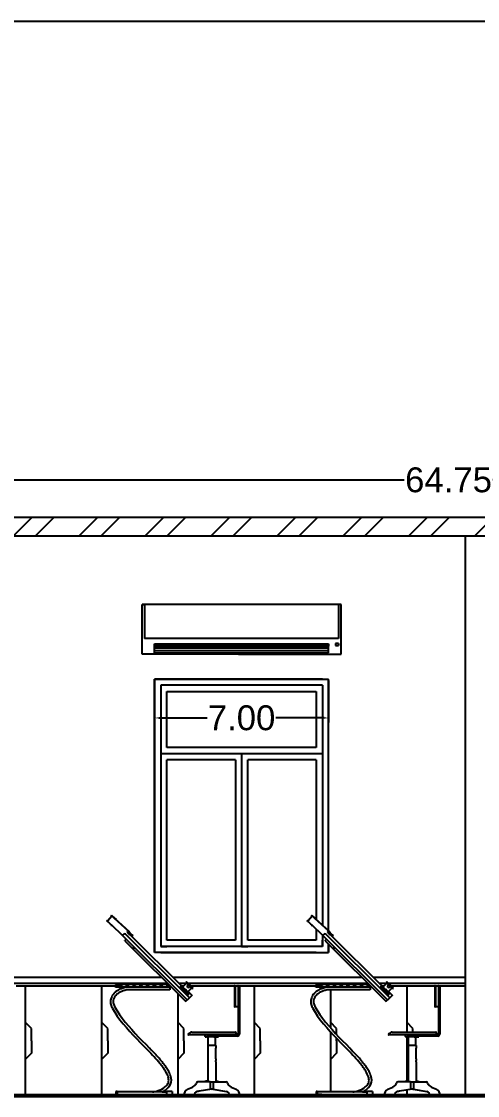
# Model space of a CAD drawing. Header units: inches. Extents: x -3799 to 177, y -208 to 0.
# Drawn here: x -3767.3 to -3748.96, y -180.34 to -137.14 of the extents above; entities that cross this region are included whole.
import ezdxf

# ---------------------------------------------------------------- set-up
doc = ezdxf.new("R2010")
doc.units = ezdxf.units.IN
doc.header["$MEASUREMENT"] = 0
doc.linetypes.add('PDF_IMPORT', pattern=[1, 0.8, -0.2])
doc.styles.get("Standard").update_dxf_attribs({"font": 'arial.ttf'})
doc.dimstyles.get("Standard").update_dxf_attribs({"dimtxt": 1, "dimasz": 0.18, "dimexe": 0.18, "dimexo": 0.0625, "dimgap": 0.09, "dimtad": 0, "dimtih": 1, "dimtoh": 1, "dimdec": 4, "dimzin": 0, "dimdsep": 46, "dimtxsty": 'Standard', "dimcen": 0.09, "dimadec": 0, "dimazin": 0, "dimtfac": 1, "dimtdec": 4, "dimtofl": 0, "dimtmove": 0, "dimatfit": 3, "dimfxl": 1, "dimtolj": 1, "dimtzin": 0, "dimarcsym": 0})

# ---------------------------------------------------------------- blocks, each defined once
blk = doc.blocks.new('*D53')
at = {"color": 0, "lineweight": -2, "transparency": 16777216}
for p, q in [((-3782.497, -157.782), (-3782.497, -155.405)), ((-3717.747, -157.782), (-3717.747, -155.405)), ((-3782.317, -155.585), (-3751.905, -155.585)), ((-3717.927, -155.585), (-3748.338, -155.585))]:
    blk.add_line(p, q, dxfattribs=at)
at = {"color": 0, "transparency": 16777216}
for points in [[(-3782.317, -155.555), (-3782.317, -155.615), (-3782.497, -155.585)], [(-3717.927, -155.555), (-3717.927, -155.615), (-3717.747, -155.585)]]:
    blk.add_solid(points, dxfattribs=at)
at = {"layer": 'Defpoints', "color": 0, "transparency": 16777216}
for p in [(-3717.747, -155.585), (-3782.497, -157.845), (-3717.747, -157.845)]:
    blk.add_point(p, dxfattribs=at)
at = {"color": 0, "transparency": 16777216, "insert": (-3750.122, -155.585), "char_height": 1, "attachment_point": 5}
blk.add_mtext('\\A1;64.75', dxfattribs=at)
blk = doc.blocks.new('*D54')
at = {"color": 0, "lineweight": -2, "transparency": 16777216}
for p, q in [((-3761.947, -163.657), (-3761.947, -165.337)), ((-3754.947, -163.657), (-3754.947, -165.337)), ((-3761.767, -165.157), (-3759.83, -165.157)), ((-3755.127, -165.157), (-3757.064, -165.157))]:
    blk.add_line(p, q, dxfattribs=at)
at = {"color": 0, "transparency": 16777216}
for points in [[(-3761.767, -165.127), (-3761.767, -165.187), (-3761.947, -165.157)], [(-3755.127, -165.127), (-3755.127, -165.187), (-3754.947, -165.157)]]:
    blk.add_solid(points, dxfattribs=at)
at = {"layer": 'Defpoints', "color": 0, "transparency": 16777216}
for p in [(-3761.947, -163.594), (-3754.947, -163.594), (-3754.947, -165.157)]:
    blk.add_point(p, dxfattribs=at)
at = {"color": 0, "transparency": 16777216, "insert": (-3758.447, -165.157), "char_height": 1, "attachment_point": 5}
blk.add_mtext('\\A1;7.00', dxfattribs=at)

msp = doc.modelspace()

# ---------------------------------------------------------------- hatches: boundary and pattern name
h = msp.add_hatch()
h.set_pattern_fill('ANSI32', color=256, scale=5)
h.set_pattern_definition([(45, (-3901.0842, -230.3038), (-1.325825, 1.325825), []), (45, (-3900.2004, -230.3038), (-1.325825, 1.325825), [])])
h.paths.add_polyline_path([(-3783.74675, -180.34483), (-3782.49675, -180.34483), (-3782.49675, -159.09464), (-3783.74675, -159.09464)])
h.paths.add_polyline_path([(-3718.99675, -157.8449), (-3718.99675, -157.09483), (-3781.24675, -157.09483), (-3781.24675, -157.8449)])
h.paths.add_polyline_path([(-3716.99675, -159.09464), (-3717.74675, -159.09464), (-3717.74675, -180.34483), (-3716.99675, -180.34483)])

# ---------------------------------------------------------------- linework, layer by layer
for p, q in [((-3698.72189, -137.14132), (-3798.72189, -137.14132)), ((-3749.44675, -157.8449), (-3749.44675, -180.34483)), ((-3754.44675, -160.59422), (-3762.44675, -160.59422)), ((-3762.44675, -162.59422), (-3762.44675, -160.59422)), ((-3762.44675, -160.59422), (-3762.34675, -160.59422)), ((-3762.34675, -160.59422), (-3762.34675, -161.96334)), ((-3754.54675, -160.59422), (-3754.54675, -161.96334)), ((-3754.44675, -162.59422), (-3754.44675, -160.59422)), ((-3754.54675, -161.96334), (-3762.34675, -161.96334)), ((-3761.94675, -162.54422), (-3761.94675, -162.16922)), ((-3761.94675, -162.16922), (-3754.94675, -162.16922)), ((-3754.94675, -162.26922), (-3761.94675, -162.26922)), ((-3754.94675, -162.34422), (-3761.94675, -162.34422)), ((-3761.94675, -162.54422), (-3761.94675, -162.44422)), ((-3761.94675, -162.44422), (-3754.94675, -162.44422)), ((-3754.94675, -162.54422), (-3754.94675, -162.16922)), ((-3754.94675, -162.16922), (-3754.94675, -162.26922)), ((-3754.94675, -162.54422), (-3754.94675, -162.34422)), ((-3754.54723, -162.15902), (-3754.66436, -162.15902)), ((-3754.66436, -162.15902), (-3754.66436, -162.24392)), ((-3754.66436, -162.24392), (-3754.54723, -162.24392)), ((-3754.54723, -162.15902), (-3754.54723, -162.24392)), ((-3758.57175, -162.59422), (-3762.44675, -162.59422)), ((-3761.94675, -162.54422), (-3758.44675, -162.54422)), ((-3758.57175, -162.59422), (-3754.44675, -162.59422)), ((-3758.44675, -162.54422), (-3754.94675, -162.54422)), ((-3755.19675, -163.59422), (-3761.94675, -163.59422)), ((-3761.94675, -163.84422), (-3761.94675, -163.59422)), ((-3761.94675, -174.59483), (-3761.94675, -163.59483)), ((-3761.94675, -163.59483), (-3754.94675, -163.59483)), ((-3755.19675, -163.59422), (-3754.94675, -163.59422)), ((-3754.94675, -173.7078), (-3754.94675, -163.59422)), ((-3754.94675, -173.7078), (-3754.94675, -163.59483)), ((-3761.94675, -163.84422), (-3761.94675, -174.59483)), ((-3761.94675, -164.09422), (-3761.94675, -174.59483)), ((-3761.69675, -163.84422), (-3761.69675, -174.34483)), ((-3755.19675, -163.84422), (-3761.69675, -163.84422)), ((-3761.69675, -163.84422), (-3761.69675, -164.09422)), ((-3761.44675, -166.34483), (-3761.44675, -164.09422)), ((-3761.44675, -164.09422), (-3758.69675, -164.09422)), ((-3758.44675, -163.84422), (-3758.69675, -163.84422)), ((-3758.69675, -164.09422), (-3755.44675, -164.09422)), ((-3755.19675, -163.84422), (-3755.44675, -163.84422)), ((-3755.44675, -164.09422), (-3755.44675, -166.34483)), ((-3755.19675, -163.84422), (-3755.19675, -173.48206)), ((-3755.19675, -166.59483), (-3761.69675, -166.59483)), ((-3755.44675, -166.34483), (-3761.44675, -166.34483)), ((-3758.44675, -166.59483), (-3758.44675, -174.34483)), ((-3761.44675, -174.09483), (-3761.44675, -166.84483)), ((-3758.69675, -166.84483), (-3761.44675, -166.84483)), ((-3758.69675, -166.84483), (-3758.69675, -174.09483)), ((-3758.19675, -174.09483), (-3758.19675, -166.84483)), ((-3755.44675, -166.84483), (-3758.19675, -166.84483)), ((-3755.44675, -166.84483), (-3755.44675, -173.25632)), ((-3763.69282, -173.10476), (-3763.68293, -173.09483)), ((-3755.63548, -173.10476), (-3755.6256, -173.09483)), ((-3763.85468, -173.3129), (-3763.86435, -173.3233)), ((-3763.86435, -173.3233), (-3763.84832, -173.33951)), ((-3763.84611, -173.30367), (-3763.82838, -173.32014)), ((-3763.82838, -173.32014), (-3763.8377, -173.33024)), ((-3763.8377, -173.33024), (-3763.82711, -173.34098)), ((-3763.83711, -173.35085), (-3763.82711, -173.34098)), ((-3763.7059, -173.48577), (-3763.69361, -173.4979)), ((-3763.66602, -173.50422), (-3763.65695, -173.49527)), ((-3755.79735, -173.3129), (-3755.80701, -173.3233)), ((-3755.80701, -173.3233), (-3755.79098, -173.33951)), ((-3755.78877, -173.30367), (-3755.77104, -173.32014)), ((-3755.77105, -173.32014), (-3755.78037, -173.33024)), ((-3755.78037, -173.33024), (-3755.76977, -173.34098)), ((-3755.77978, -173.35085), (-3755.76977, -173.34098)), ((-3755.64857, -173.48577), (-3755.63627, -173.4979)), ((-3755.60868, -173.50422), (-3755.59961, -173.49527)), ((-3755.44675, -173.64727), (-3755.44675, -174.09483)), ((-3763.14467, -173.82095), (-3763.14021, -173.8165)), ((-3763.14058, -174.11373), (-3763.13608, -174.10924)), ((-3763.14021, -173.8165), (-3763.13575, -173.82096)), ((-3763.03671, -173.79535), (-3763.02018, -173.81255)), ((-3762.97938, -173.85317), (-3762.96017, -173.87247)), ((-3762.97656, -173.75442), (-3762.96574, -173.74243)), ((-3762.94236, -173.8902), (-3762.94178, -173.89078)), ((-3762.94178, -173.89078), (-3762.9415, -173.89051)), ((-3762.92683, -173.85957), (-3762.88325, -173.90394)), ((-3762.88325, -173.90394), (-3762.88212, -173.9028)), ((-3762.82504, -173.90564), (-3762.86607, -173.94675)), ((-3762.85504, -173.8757), (-3762.82504, -173.90564)), ((-3758.69675, -174.09483), (-3761.44675, -174.09483)), ((-3755.44675, -174.09483), (-3758.19675, -174.09483)), ((-3755.19675, -173.89588), (-3755.19675, -174.34483)), ((-3755.19675, -174.34483), (-3755.19675, -174.09483)), ((-3755.08733, -173.82095), (-3755.08287, -173.8165)), ((-3755.08324, -174.11373), (-3755.07874, -174.10924)), ((-3755.08287, -173.8165), (-3755.07842, -173.82096)), ((-3754.97938, -173.79535), (-3754.96285, -173.81255)), ((-3754.92205, -173.85317), (-3754.90283, -173.87247)), ((-3754.91923, -173.75442), (-3754.9084, -173.74243)), ((-3754.88502, -173.8902), (-3754.88444, -173.89078)), ((-3754.88444, -173.89078), (-3754.88417, -173.89051)), ((-3754.86949, -173.85957), (-3754.82592, -173.90394)), ((-3754.82592, -173.90394), (-3754.82478, -173.9028)), ((-3754.7677, -173.90564), (-3754.80874, -173.94675)), ((-3754.7977, -173.8757), (-3754.7677, -173.90564)), ((-3763.13608, -174.11823), (-3763.14058, -174.11373)), ((-3762.79632, -174.40168), (-3762.78368, -174.38899)), ((-3762.79632, -174.40168), (-3762.7487, -174.40412)), ((-3762.79256, -174.42524), (-3762.78264, -174.41539)), ((-3762.78264, -174.41539), (-3762.78663, -174.41139)), ((-3762.7487, -174.40412), (-3762.74054, -174.39597)), ((-3755.19675, -174.34483), (-3761.69675, -174.34483)), ((-3761.69675, -174.34483), (-3761.44675, -174.34483)), ((-3758.44675, -174.34483), (-3758.19675, -174.34483)), ((-3755.07874, -174.11823), (-3755.08324, -174.11373)), ((-3754.94675, -174.34483), (-3754.94675, -174.25023)), ((-3754.94675, -174.59483), (-3754.94675, -174.25023)), ((-3754.94675, -174.34483), (-3754.94675, -174.59483)), ((-3754.73899, -174.40168), (-3754.72634, -174.38899)), ((-3754.73899, -174.40168), (-3754.69136, -174.40412)), ((-3754.73523, -174.42524), (-3754.7253, -174.41539)), ((-3754.7253, -174.41539), (-3754.72929, -174.41139)), ((-3754.69136, -174.40412), (-3754.68321, -174.39597)), ((-3755.44675, -174.59483), (-3761.94675, -174.59483)), ((-3761.69675, -174.59483), (-3761.94675, -174.59483)), ((-3761.69675, -174.59483), (-3754.94675, -174.59483)), ((-3761.65956, -175.59483), (-3770.14161, -175.59483)), ((-3753.60223, -175.59483), (-3761.21174, -175.59483)), ((-3760.68998, -175.79869), (-3760.6882, -175.7969)), ((-3760.68819, -175.80047), (-3760.68998, -175.79869)), ((-3760.39603, -176.03102), (-3760.65917, -175.76793)), ((-3749.44675, -175.59483), (-3753.1544, -175.59483)), ((-3752.63265, -175.79869), (-3752.63086, -175.7969)), ((-3752.63085, -175.80047), (-3752.63265, -175.79869)), ((-3752.33869, -176.03102), (-3752.60183, -175.76793)), ((-3761.40958, -175.84483), (-3769.51212, -175.84483)), ((-3763.51596, -175.94483), (-3767.5118, -175.94483)), ((-3767.1505, -175.94483), (-3767.1505, -180.34483)), ((-3764.08125, -175.94483), (-3764.08125, -180.34483)), ((-3763.51596, -175.89518), (-3763.51132, -175.89518)), ((-3763.51596, -175.89518), (-3763.51596, -175.89986)), ((-3763.37561, -175.89518), (-3763.38487, -175.89518)), ((-3763.24463, -175.89518), (-3763.24915, -175.89518)), ((-3763.24117, -175.89203), (-3763.24463, -175.89518)), ((-3763.21324, -175.86656), (-3763.20979, -175.86341)), ((-3763.20979, -175.86341), (-3763.20514, -175.86341)), ((-3763.10545, -175.89203), (-3763.1089, -175.89518)), ((-3763.1089, -175.89518), (-3763.10418, -175.89518)), ((-3763.07408, -175.86341), (-3763.07898, -175.86341)), ((-3763.07754, -175.86656), (-3763.07408, -175.86341)), ((-3762.97297, -175.89518), (-3762.97802, -175.89518)), ((-3762.96956, -175.89203), (-3762.97297, -175.89518)), ((-3762.94199, -175.86656), (-3762.93858, -175.86341)), ((-3762.93858, -175.86341), (-3762.93368, -175.86341)), ((-3762.83402, -175.89203), (-3762.83746, -175.89518)), ((-3762.83746, -175.89518), (-3762.83273, -175.89518)), ((-3762.80265, -175.86341), (-3762.8074, -175.86341)), ((-3762.8061, -175.86656), (-3762.80265, -175.86341)), ((-3762.7019, -175.89518), (-3762.70643, -175.89518)), ((-3762.69845, -175.89203), (-3762.7019, -175.89518)), ((-3762.67054, -175.86656), (-3762.66709, -175.86341)), ((-3762.66709, -175.86341), (-3762.66241, -175.86341)), ((-3762.56258, -175.89203), (-3762.566, -175.89518)), ((-3762.53139, -175.86341), (-3762.53594, -175.86341)), ((-3762.53483, -175.86656), (-3762.53139, -175.86341)), ((-3761.012, -176.24243), (-3761.012, -180.34483)), ((-3760.676, -175.84483), (-3760.96079, -175.84483)), ((-3760.77603, -175.94483), (-3760.86041, -175.94483)), ((-3760.58195, -176.0212), (-3760.58565, -176.01755)), ((-3753.35224, -175.84483), (-3760.58225, -175.84483)), ((-3760.58023, -176.01948), (-3760.58195, -176.0212)), ((-3758.72786, -175.94483), (-3760.48223, -175.94483)), ((-3760.42681, -176.06172), (-3760.43246, -176.05609)), ((-3760.42506, -176.05997), (-3760.42681, -176.06172)), ((-3758.63344, -175.92747), (-3758.59267, -175.92747)), ((-3758.58193, -175.93821), (-3758.58193, -175.96898)), ((-3755.45862, -175.94483), (-3758.58193, -175.94483)), ((-3758.58193, -175.97431), (-3758.58193, -175.96898)), ((-3758.58193, -175.96898), (-3758.57603, -175.96898)), ((-3758.53919, -175.96898), (-3758.53393, -175.96898)), ((-3758.53393, -175.96898), (-3758.53393, -175.97431)), ((-3757.94275, -175.94483), (-3757.94275, -180.34483)), ((-3755.45862, -175.89518), (-3755.45399, -175.89518)), ((-3755.45862, -175.89518), (-3755.45862, -175.89986)), ((-3755.31827, -175.89518), (-3755.32753, -175.89518)), ((-3755.18729, -175.89518), (-3755.19181, -175.89518)), ((-3755.18384, -175.89203), (-3755.18729, -175.89518)), ((-3755.1559, -175.86656), (-3755.15245, -175.86341)), ((-3755.15245, -175.86341), (-3755.1478, -175.86341)), ((-3755.04812, -175.89203), (-3755.05156, -175.89518)), ((-3755.05156, -175.89518), (-3755.04684, -175.89518)), ((-3755.01675, -175.86341), (-3755.02164, -175.86341)), ((-3755.0202, -175.86656), (-3755.01675, -175.86341)), ((-3754.91564, -175.89518), (-3754.92069, -175.89518)), ((-3754.91223, -175.89203), (-3754.91564, -175.89518)), ((-3754.88465, -175.86656), (-3754.88124, -175.86341)), ((-3754.88124, -175.86341), (-3754.87635, -175.86341)), ((-3754.8735, -176.09225), (-3754.8735, -177.6147)), ((-3754.77668, -175.89203), (-3754.78012, -175.89518)), ((-3754.78012, -175.89518), (-3754.7754, -175.89518)), ((-3754.74531, -175.86341), (-3754.75006, -175.86341)), ((-3754.74877, -175.86656), (-3754.74531, -175.86341)), ((-3754.64457, -175.89518), (-3754.64909, -175.89518)), ((-3754.64112, -175.89203), (-3754.64457, -175.89518)), ((-3754.6132, -175.86656), (-3754.60975, -175.86341)), ((-3754.60975, -175.86341), (-3754.60507, -175.86341)), ((-3754.50524, -175.89203), (-3754.50866, -175.89518)), ((-3754.47406, -175.86341), (-3754.4786, -175.86341)), ((-3754.4775, -175.86656), (-3754.47406, -175.86341)), ((-3752.61867, -175.84483), (-3752.90345, -175.84483)), ((-3752.71869, -175.94483), (-3752.80307, -175.94483)), ((-3752.52462, -176.0212), (-3752.52832, -176.01755)), ((-3749.44675, -175.84483), (-3752.52491, -175.84483)), ((-3752.5229, -176.01948), (-3752.52462, -176.0212)), ((-3750.67052, -175.94483), (-3752.42489, -175.94483)), ((-3752.36947, -176.06172), (-3752.37512, -176.05609)), ((-3752.36772, -176.05997), (-3752.36947, -176.06172)), ((-3751.80425, -175.94483), (-3751.80425, -177.79185)), ((-3750.5761, -175.92747), (-3750.53534, -175.92747)), ((-3750.5246, -175.93821), (-3750.5246, -175.96898)), ((-3749.44675, -175.94483), (-3750.5246, -175.94483)), ((-3750.5246, -175.97431), (-3750.5246, -175.96898)), ((-3750.5246, -175.96898), (-3750.5187, -175.96898)), ((-3750.48185, -175.96898), (-3750.4766, -175.96898)), ((-3750.4766, -175.96898), (-3750.4766, -175.97431)), ((-3760.6984, -176.55606), (-3760.69378, -176.56068)), ((-3760.69378, -176.56068), (-3760.68916, -176.55605)), ((-3760.63604, -176.50043), (-3760.63484, -176.50162)), ((-3760.63158, -176.50506), (-3760.63484, -176.50162)), ((-3760.62696, -176.50043), (-3760.63158, -176.50506)), ((-3760.44308, -176.30955), (-3760.43961, -176.313)), ((-3760.43961, -176.313), (-3760.44308, -176.31647)), ((-3752.64107, -176.55606), (-3752.63644, -176.56068)), ((-3752.63644, -176.56068), (-3752.63182, -176.55605)), ((-3752.5787, -176.50043), (-3752.5775, -176.50162)), ((-3752.57424, -176.50506), (-3752.5775, -176.50162)), ((-3752.56963, -176.50043), (-3752.57424, -176.50506)), ((-3752.38228, -176.313), (-3752.38575, -176.31647)), ((-3752.38574, -176.30955), (-3752.38228, -176.313)), ((-3763.53975, -176.78971), (-3763.5409, -176.7877)), ((-3758.58193, -176.76351), (-3758.58193, -177.83843)), ((-3755.48242, -176.78971), (-3755.48356, -176.7877)), ((-3750.5246, -176.76351), (-3750.5246, -177.83843)), ((-3766.9005, -177.6458), (-3767.1505, -177.3958)), ((-3763.83125, -177.6458), (-3764.08125, -177.3958)), ((-3760.762, -177.6458), (-3761.012, -177.3958)), ((-3757.69275, -177.6458), (-3757.94275, -177.3958)), ((-3754.6235, -177.6458), (-3754.8735, -177.3958)), ((-3751.55425, -177.6458), (-3751.80425, -177.3958)), ((-3766.9005, -178.1458), (-3766.9005, -177.6458)), ((-3763.83125, -178.1458), (-3763.83125, -177.6458)), ((-3760.762, -178.1458), (-3760.762, -177.6458)), ((-3760.4418, -177.79185), (-3758.69261, -177.79185)), ((-3759.91599, -177.97452), (-3759.91599, -177.98296)), ((-3759.91599, -177.98296), (-3759.86272, -177.98296)), ((-3759.80482, -177.95296), (-3759.80482, -177.9583)), ((-3759.80482, -177.9583), (-3759.79972, -177.9583)), ((-3759.42129, -177.98296), (-3759.36834, -177.98282)), ((-3759.36834, -177.98282), (-3759.36834, -177.97452)), ((-3758.69261, -177.79185), (-3758.69122, -177.79185)), ((-3758.67779, -177.80528), (-3758.67779, -177.81585)), ((-3757.69275, -178.1458), (-3757.69275, -177.6458)), ((-3754.8735, -177.77692), (-3754.8735, -180.20182)), ((-3754.6235, -177.89211), (-3754.6235, -177.6458)), ((-3752.38446, -177.79185), (-3750.63528, -177.79185)), ((-3751.85865, -177.97452), (-3751.85865, -177.98296)), ((-3751.85865, -177.98296), (-3751.80539, -177.98296)), ((-3751.80425, -177.98296), (-3751.80425, -179.7654)), ((-3751.74749, -177.95296), (-3751.74749, -177.9583)), ((-3751.74749, -177.9583), (-3751.74238, -177.9583)), ((-3751.55425, -177.79185), (-3751.55425, -177.6458)), ((-3751.36395, -177.98296), (-3751.311, -177.98282)), ((-3751.311, -177.98282), (-3751.311, -177.97452)), ((-3750.63528, -177.79185), (-3750.63388, -177.79185)), ((-3750.62046, -177.80528), (-3750.62046, -177.81585)), ((-3766.9005, -178.1458), (-3766.9005, -178.6458)), ((-3763.83125, -178.1458), (-3763.83125, -178.6458)), ((-3762.15868, -178.42793), (-3762.15547, -178.43118)), ((-3760.762, -178.1458), (-3760.762, -178.6458)), ((-3759.80324, -178.33332), (-3759.80324, -178.32818)), ((-3759.48093, -178.33332), (-3759.48093, -178.32818)), ((-3757.69275, -178.1458), (-3757.69275, -178.6458)), ((-3754.6235, -178.1458), (-3754.6235, -178.04979)), ((-3754.6235, -178.1458), (-3754.6235, -178.6458)), ((-3754.10135, -178.42793), (-3754.09814, -178.43118)), ((-3751.74591, -178.33332), (-3751.74591, -178.32818)), ((-3751.42359, -178.33332), (-3751.42359, -178.32818)), ((-3766.9005, -178.6458), (-3767.1505, -178.8958)), ((-3763.83125, -178.6458), (-3764.08125, -178.8958)), ((-3760.762, -178.6458), (-3761.012, -178.8958)), ((-3759.4932, -178.44339), (-3759.48093, -178.44338)), ((-3759.4932, -178.50236), (-3759.48093, -178.50236)), ((-3759.4932, -178.5664), (-3759.4932, -178.55439)), ((-3759.4932, -178.55439), (-3759.48093, -178.55439)), ((-3759.4932, -178.62535), (-3759.48093, -178.62535)), ((-3759.4932, -178.6894), (-3759.48093, -178.6894)), ((-3759.4932, -178.74836), (-3759.48093, -178.74836)), ((-3759.4932, -178.8124), (-3759.48093, -178.8124)), ((-3759.48093, -178.55439), (-3759.48096, -178.50236)), ((-3759.48093, -178.6894), (-3759.48093, -178.62535)), ((-3759.48093, -178.8124), (-3759.48093, -178.74836)), ((-3757.69275, -178.6458), (-3757.94275, -178.8958)), ((-3754.6235, -178.6458), (-3754.8735, -178.8958)), ((-3751.74591, -178.83745), (-3751.80425, -178.8958)), ((-3751.43587, -178.44339), (-3751.42359, -178.44338)), ((-3751.43587, -178.50236), (-3751.42359, -178.50236)), ((-3751.43587, -178.5664), (-3751.43587, -178.55439)), ((-3751.43587, -178.55439), (-3751.42359, -178.55439)), ((-3751.43587, -178.62535), (-3751.42359, -178.62535)), ((-3751.43587, -178.6894), (-3751.42359, -178.6894)), ((-3751.43587, -178.74836), (-3751.42359, -178.74836)), ((-3751.43587, -178.8124), (-3751.42359, -178.8124)), ((-3751.42359, -178.55439), (-3751.42362, -178.50236)), ((-3751.42359, -178.6894), (-3751.42359, -178.62535)), ((-3751.42359, -178.8124), (-3751.42359, -178.74836)), ((-3759.4932, -178.87138), (-3759.48093, -178.87137)), ((-3759.4932, -178.93541), (-3759.48093, -178.93542)), ((-3759.4932, -178.99439), (-3759.48093, -178.99439)), ((-3751.43587, -178.87138), (-3751.42359, -178.87137)), ((-3751.43587, -178.93541), (-3751.42359, -178.93542)), ((-3751.43587, -178.99439), (-3751.42359, -178.99439)), ((-3759.60309, -180.08992), (-3759.05273, -180.18688)), ((-3751.80425, -180.12161), (-3751.80425, -180.34483)), ((-3751.54576, -180.08992), (-3750.9954, -180.18688)), ((-3763.50606, -180.18588), (-3763.50606, -180.34483)), ((-3763.45632, -180.20182), (-3763.45632, -180.18588)), ((-3763.45632, -180.23358), (-3763.45632, -180.20182)), ((-3763.45632, -180.20182), (-3763.44401, -180.20182)), ((-3761.63968, -180.20182), (-3761.4612, -180.20182)), ((-3761.4612, -180.3289), (-3761.46121, -180.32242)), ((-3761.4612, -180.20182), (-3761.4612, -180.18588)), ((-3761.4612, -180.3289), (-3761.4612, -180.34484)), ((-3761.23427, -180.18588), (-3761.23427, -180.34483)), ((-3755.44872, -180.18588), (-3755.44872, -180.34483)), ((-3755.39898, -180.20182), (-3755.39898, -180.18588)), ((-3755.39898, -180.23358), (-3755.39898, -180.20182)), ((-3755.39898, -180.20182), (-3755.38667, -180.20182)), ((-3754.8735, -180.3281), (-3754.8735, -180.34483)), ((-3753.58234, -180.20182), (-3753.40387, -180.20182)), ((-3753.40387, -180.20182), (-3753.40387, -180.18588)), ((-3753.40387, -180.3289), (-3753.40387, -180.32242)), ((-3753.40387, -180.3289), (-3753.40387, -180.34484)), ((-3753.17693, -180.18588), (-3753.17693, -180.34483))]:
    msp.add_line(p, q)
at = {"lineweight": -3}
for p, q in [((-3716.99675, -157.09483), (-3783.24675, -157.09483)), ((-3717.74675, -157.8449), (-3782.49675, -157.8449))]:
    msp.add_line(p, q, dxfattribs=at)
at = {"linetype": 'PDF_IMPORT'}
for p, q in [((-3760.91593, -175.98048), (-3760.90343, -175.99289)), ((-3760.89392, -175.95864), (-3760.88165, -175.97096)), ((-3760.84849, -175.97569), (-3760.83629, -175.98797)), ((-3760.76252, -176.05655), (-3760.74886, -176.0702)), ((-3760.74886, -176.0702), (-3760.74844, -176.06978)), ((-3760.71132, -176.05637), (-3760.71952, -176.06452)), ((-3760.6125, -176.20787), (-3760.69682, -176.12255)), ((-3760.68277, -176.08509), (-3760.69084, -176.09317)), ((-3760.60439, -176.17938), (-3760.65273, -176.13122)), ((-3760.6029, -176.22273), (-3760.6151, -176.21046)), ((-3760.58167, -176.20204), (-3760.60439, -176.17938)), ((-3760.58611, -176.26826), (-3760.59835, -176.25592)), ((-3760.59212, -175.89662), (-3760.52474, -175.96395)), ((-3752.85859, -175.98048), (-3752.84609, -175.99289)), ((-3752.83659, -175.95864), (-3752.82431, -175.97096)), ((-3752.79115, -175.97569), (-3752.77896, -175.98797)), ((-3752.70518, -176.05655), (-3752.69153, -176.0702)), ((-3752.69153, -176.0702), (-3752.69111, -176.06978)), ((-3752.65398, -176.05637), (-3752.66218, -176.06452)), ((-3752.55516, -176.20787), (-3752.63948, -176.12255)), ((-3752.62543, -176.08509), (-3752.6335, -176.09317)), ((-3752.54706, -176.17938), (-3752.5954, -176.13122)), ((-3752.54556, -176.22273), (-3752.55777, -176.21046)), ((-3752.52433, -176.20204), (-3752.54706, -176.17938)), ((-3752.52877, -176.26826), (-3752.54102, -176.25592)), ((-3752.53478, -175.89662), (-3752.4674, -175.96395)), ((-3760.60807, -176.29014), (-3760.63726, -176.31933)), ((-3760.60807, -176.29014), (-3760.62041, -176.27757)), ((-3752.55074, -176.29014), (-3752.57993, -176.31933)), ((-3752.55074, -176.29014), (-3752.56307, -176.27757))]:
    msp.add_line(p, q, dxfattribs=at)
at = {"color": 7}
for points in [[(-3763.65831, -173.13591), (-3763.82838, -173.32014)], [(-3763.00718, -173.72386), (-3763.69282, -173.10476)], [(-3763.68293, -173.09483), (-3763.63848, -173.13497)], [(-3763.67563, -173.12028), (-3763.6661, -173.11004)], [(-3763.64894, -173.12553), (-3763.49629, -173.26336)], [(-3763.63848, -173.13497), (-3763.64842, -173.14484)], [(-3763.55518, -173.21019), (-3763.55514, -173.21023)], [(-3763.55514, -173.21023), (-3762.96574, -173.74243)], [(-3755.60098, -173.13591), (-3755.77105, -173.32014)], [(-3754.94985, -173.72386), (-3755.63548, -173.10476)], [(-3755.6256, -173.09483), (-3755.58114, -173.13497)], [(-3755.61829, -173.12028), (-3755.60876, -173.11004)], [(-3755.59161, -173.12553), (-3755.43896, -173.26336)], [(-3755.58114, -173.13497), (-3755.59109, -173.14484)], [(-3755.49784, -173.21019), (-3755.49781, -173.21023)], [(-3755.49781, -173.21023), (-3754.9084, -173.74243)], [(-3763.85468, -173.3129), (-3763.84611, -173.30367)], [(-3763.83711, -173.35085), (-3763.84832, -173.33951)], [(-3763.82711, -173.34098), (-3763.69494, -173.47492)], [(-3763.7059, -173.48577), (-3763.68616, -173.46623)], [(-3763.68287, -173.48716), (-3763.69361, -173.4979)], [(-3763.68616, -173.46623), (-3763.23688, -173.91299)], [(-3763.68287, -173.48715), (-3763.66602, -173.50422)], [(-3763.49145, -173.26773), (-3763.50132, -173.27767)], [(-3763.48859, -173.28916), (-3763.47869, -173.27926)], [(-3755.79735, -173.3129), (-3755.78877, -173.30367)], [(-3755.77978, -173.35085), (-3755.79098, -173.33951)], [(-3755.76977, -173.34098), (-3755.63761, -173.47492)], [(-3755.64857, -173.48577), (-3755.62882, -173.46623)], [(-3755.62553, -173.48716), (-3755.63627, -173.4979)], [(-3755.62882, -173.46623), (-3755.17954, -173.91299)], [(-3755.62554, -173.48715), (-3755.60868, -173.50422)], [(-3755.43412, -173.26773), (-3755.44399, -173.27767)], [(-3755.43126, -173.28916), (-3755.42136, -173.27926)], [(-3763.23688, -173.91299), (-3763.14467, -173.82095)], [(-3760.63604, -176.50043), (-3763.2302, -173.90632)], [(-3763.08169, -174.05493), (-3763.13608, -174.10924)], [(-3763.13575, -173.82096), (-3760.63515, -176.32168)], [(-3763.04638, -173.73888), (-3763.01988, -173.7124)], [(-3763.03439, -173.75085), (-3763.04638, -173.73888)], [(-3763.03671, -173.79535), (-3763.01518, -173.77397)], [(-3763.03439, -173.75085), (-3763.00719, -173.72386)], [(-3762.94086, -173.86548), (-3763.02506, -173.78379)], [(-3763.02446, -173.741), (-3762.87222, -173.89292)], [(-3762.97938, -173.85317), (-3763.02018, -173.81255)], [(-3763.01518, -173.77397), (-3762.92683, -173.85957)], [(-3763.00727, -173.72377), (-3762.85504, -173.8757)], [(-3762.96429, -173.82327), (-3762.95316, -173.81214)], [(-3762.96017, -173.87247), (-3762.94236, -173.8902)], [(-3762.95405, -173.87856), (-3762.93091, -173.85562)], [(-3762.9415, -173.89051), (-3762.91869, -173.86785)], [(-3762.932, -173.88107), (-3760.83905, -175.96612)], [(-3762.87222, -173.89292), (-3762.88212, -173.9028)], [(-3755.17954, -173.91299), (-3755.08733, -173.82095)], [(-3752.5787, -176.50043), (-3755.17286, -173.90632)], [(-3755.02436, -174.05493), (-3755.07874, -174.10924)], [(-3755.07842, -173.82096), (-3752.57781, -176.32168)], [(-3754.98905, -173.73888), (-3754.96254, -173.7124)], [(-3754.97705, -173.75085), (-3754.98905, -173.73888)], [(-3754.97938, -173.79535), (-3754.95784, -173.77397)], [(-3754.97705, -173.75085), (-3754.94985, -173.72386)], [(-3754.88352, -173.86548), (-3754.96773, -173.78379)], [(-3754.96712, -173.741), (-3754.81489, -173.89292)], [(-3754.92205, -173.85317), (-3754.96285, -173.81255)], [(-3754.95784, -173.77397), (-3754.86949, -173.85957)], [(-3754.94993, -173.72377), (-3754.7977, -173.8757)], [(-3754.90696, -173.82327), (-3754.89583, -173.81214)], [(-3754.90283, -173.87247), (-3754.88502, -173.8902)], [(-3754.89671, -173.87856), (-3754.87357, -173.85562)], [(-3754.88417, -173.89051), (-3754.86136, -173.86785)], [(-3754.87467, -173.88107), (-3752.78171, -175.96612)], [(-3754.81489, -173.89292), (-3754.82478, -173.9028)], [(-3763.13608, -174.11823), (-3760.6984, -176.55606)], [(-3762.77137, -174.36514), (-3762.81179, -174.40586)], [(-3762.81179, -174.40586), (-3762.79256, -174.42524)], [(-3762.78663, -174.41139), (-3762.79632, -174.40168)], [(-3762.77724, -174.39541), (-3762.78368, -174.38899)], [(-3762.76733, -174.38557), (-3762.77724, -174.39541)], [(-3762.76733, -174.38557), (-3762.7487, -174.40412)], [(-3755.07874, -174.11823), (-3752.64107, -176.55606)], [(-3754.71403, -174.36514), (-3754.75445, -174.40586)], [(-3754.75445, -174.40586), (-3754.73523, -174.42524)], [(-3754.72929, -174.41139), (-3754.73899, -174.40168)], [(-3754.71991, -174.39541), (-3754.72634, -174.38899)], [(-3754.70999, -174.38557), (-3754.71991, -174.39541)], [(-3754.70999, -174.38557), (-3754.69136, -174.40412)], [(-3760.65992, -175.82876), (-3760.80759, -175.97639)], [(-3760.65917, -175.76793), (-3760.6882, -175.7969)], [(-3760.68819, -175.80047), (-3760.67467, -175.81399)], [(-3760.67467, -175.81399), (-3760.59212, -175.89662)], [(-3752.60259, -175.82876), (-3752.75025, -175.97639)], [(-3752.60183, -175.76793), (-3752.63086, -175.7969)], [(-3752.63085, -175.80047), (-3752.61734, -175.81399)], [(-3752.61734, -175.81399), (-3752.53478, -175.89662)], [(-3763.51596, -175.98471), (-3763.51596, -175.89986)], [(-3763.04533, -175.98471), (-3763.51596, -175.98471)], [(-3763.51132, -175.89518), (-3763.38487, -175.89518)], [(-3763.37561, -175.89518), (-3763.24915, -175.89518)], [(-3763.24915, -175.98471), (-3763.3756, -175.98471)], [(-3763.24117, -175.89203), (-3763.21324, -175.86656)], [(-3763.11359, -175.98471), (-3763.23973, -175.98471)], [(-3763.20514, -175.86341), (-3763.07898, -175.86341)], [(-3763.07754, -175.86656), (-3763.10545, -175.89203)], [(-3763.10418, -175.89518), (-3762.97802, -175.89518)], [(-3761.26971, -175.98471), (-3763.04533, -175.98471)], [(-3761.3274, -176.09225), (-3763.03751, -176.09225)], [(-3762.96956, -175.89203), (-3762.94199, -175.86656)], [(-3762.93368, -175.86341), (-3762.8074, -175.86341)], [(-3762.8061, -175.86656), (-3762.83402, -175.89203)], [(-3762.83273, -175.89518), (-3762.70643, -175.89518)], [(-3762.69845, -175.89203), (-3762.67054, -175.86656)], [(-3762.66241, -175.86341), (-3762.53594, -175.86341)], [(-3762.566, -175.89518), (-3762.43031, -175.89518)], [(-3762.53483, -175.86656), (-3762.56258, -175.89203)], [(-3762.43031, -175.89518), (-3762.3955, -175.86341)], [(-3762.3955, -175.86341), (-3762.25992, -175.86341)], [(-3762.25992, -175.86341), (-3762.29476, -175.89518)], [(-3762.29476, -175.89518), (-3762.15919, -175.89518)], [(-3762.15919, -175.89518), (-3762.12437, -175.86341)], [(-3762.12437, -175.86341), (-3761.9885, -175.86341)], [(-3761.9885, -175.86341), (-3762.02331, -175.89518)], [(-3762.02331, -175.89518), (-3761.8876, -175.89518)], [(-3761.8876, -175.89518), (-3761.85278, -175.86341)], [(-3761.85278, -175.86341), (-3761.71727, -175.86341)], [(-3761.71727, -175.86341), (-3761.75167, -175.89518)], [(-3761.75167, -175.89518), (-3761.61616, -175.89518)], [(-3761.61616, -175.89518), (-3761.58134, -175.86341)], [(-3761.58134, -175.86341), (-3761.44578, -175.86341)], [(-3761.44578, -175.86341), (-3761.4806, -175.89518)], [(-3761.4806, -175.89518), (-3761.35924, -175.89518)], [(-3761.4806, -175.89518), (-3761.35924, -175.89518)], [(-3761.47571, -175.89518), (-3761.35924, -175.89518)], [(-3761.3274, -175.98471), (-3761.3274, -176.02871), (-3761.3274, -176.09225)], [(-3760.94625, -176.01056), (-3760.87019, -175.93509)], [(-3760.90334, -175.99279), (-3760.88165, -175.97096)], [(-3760.89345, -175.98284), (-3760.75956, -176.11673)], [(-3760.84849, -175.97569), (-3760.82843, -175.95535)], [(-3760.83629, -175.98797), (-3760.81595, -175.96777)], [(-3760.76252, -176.05655), (-3760.83357, -175.98527)], [(-3760.82843, -175.95535), (-3760.80477, -175.97923)], [(-3760.82669, -175.97843), (-3760.75086, -176.05397)], [(-3760.81617, -175.96799), (-3760.65273, -176.13122)], [(-3760.75956, -176.11672), (-3760.7157, -176.16058)], [(-3760.75086, -176.05396), (-3760.71437, -176.0903)], [(-3760.74844, -176.06978), (-3760.73136, -176.0527)], [(-3760.72325, -176.08145), (-3760.70476, -176.06297)], [(-3760.68059, -176.12464), (-3760.71671, -176.08794)], [(-3760.7157, -176.16058), (-3760.60946, -176.26682)], [(-3760.71132, -176.05637), (-3760.68277, -176.08509)], [(-3760.70792, -176.09688), (-3760.68933, -176.07849)], [(-3760.69682, -176.12255), (-3760.67921, -176.10515)], [(-3760.6055, -176.20091), (-3760.6806, -176.12465)], [(-3760.64981, -175.95423), (-3760.59212, -175.89662)], [(-3760.64981, -175.95423), (-3760.58565, -176.01755)], [(-3760.62032, -176.27748), (-3760.59835, -176.25592)], [(-3760.6151, -176.21046), (-3760.59414, -176.1896)], [(-3760.60807, -176.29014), (-3760.53533, -176.21769)], [(-3760.45687, -176.03172), (-3760.60439, -176.17938)], [(-3760.6029, -176.22273), (-3760.58167, -176.20204)], [(-3760.58913, -176.1641), (-3760.44308, -176.30955)], [(-3760.52474, -175.96395), (-3760.58023, -176.01948)], [(-3760.43246, -176.05609), (-3760.52474, -175.96395)], [(-3760.42506, -176.05997), (-3760.39603, -176.03102)], [(-3758.72786, -175.93875), (-3758.72786, -176.76353)], [(-3758.71654, -175.92747), (-3758.63344, -175.92747)], [(-3758.68782, -176.77481), (-3758.68782, -175.92747)], [(-3758.58193, -175.97431), (-3758.58193, -176.76351)], [(-3758.57603, -175.96898), (-3758.53919, -175.96898)], [(-3758.53393, -175.97431), (-3758.53393, -177.8749)], [(-3755.45862, -175.98471), (-3755.45862, -175.89986)], [(-3754.988, -175.98471), (-3755.45862, -175.98471)], [(-3755.45399, -175.89518), (-3755.32753, -175.89518)], [(-3755.31827, -175.89518), (-3755.19181, -175.89518)], [(-3755.19181, -175.98471), (-3755.31827, -175.98471)], [(-3755.18384, -175.89203), (-3755.1559, -175.86656)], [(-3755.05626, -175.98471), (-3755.18239, -175.98471)], [(-3755.1478, -175.86341), (-3755.02164, -175.86341)], [(-3755.0202, -175.86656), (-3755.04812, -175.89203)], [(-3755.04684, -175.89518), (-3754.92069, -175.89518)], [(-3753.21237, -175.98471), (-3754.988, -175.98471)], [(-3753.27006, -176.09225), (-3754.98018, -176.09225)], [(-3754.91223, -175.89203), (-3754.88465, -175.86656)], [(-3754.87635, -175.86341), (-3754.75006, -175.86341)], [(-3754.74877, -175.86656), (-3754.77668, -175.89203)], [(-3754.7754, -175.89518), (-3754.64909, -175.89518)], [(-3754.64112, -175.89203), (-3754.6132, -175.86656)], [(-3754.60507, -175.86341), (-3754.4786, -175.86341)], [(-3754.50866, -175.89518), (-3754.37298, -175.89518)], [(-3754.4775, -175.86656), (-3754.50524, -175.89203)], [(-3754.37298, -175.89518), (-3754.33816, -175.86341)], [(-3754.33816, -175.86341), (-3754.20259, -175.86341)], [(-3754.20259, -175.86341), (-3754.23743, -175.89518)], [(-3754.23743, -175.89518), (-3754.10185, -175.89518)], [(-3754.10185, -175.89518), (-3754.06704, -175.86341)], [(-3754.06704, -175.86341), (-3753.93116, -175.86341)], [(-3753.93116, -175.86341), (-3753.96598, -175.89518)], [(-3753.96598, -175.89518), (-3753.83026, -175.89518)], [(-3753.83026, -175.89518), (-3753.79544, -175.86341)], [(-3753.79544, -175.86341), (-3753.65993, -175.86341)], [(-3753.65993, -175.86341), (-3753.69433, -175.89518)], [(-3753.69433, -175.89518), (-3753.55882, -175.89518)], [(-3753.55882, -175.89518), (-3753.52401, -175.86341)], [(-3753.52401, -175.86341), (-3753.38845, -175.86341)], [(-3753.38845, -175.86341), (-3753.42326, -175.89518)], [(-3753.42326, -175.89518), (-3753.30191, -175.89518)], [(-3753.42326, -175.89518), (-3753.30191, -175.89518)], [(-3753.41838, -175.89518), (-3753.30191, -175.89518)], [(-3753.27006, -175.98471), (-3753.27006, -176.02871), (-3753.27006, -176.09225)], [(-3752.88891, -176.01056), (-3752.81286, -175.93509)], [(-3752.846, -175.99279), (-3752.82431, -175.97096)], [(-3752.83611, -175.98284), (-3752.70223, -176.11673)], [(-3752.79115, -175.97569), (-3752.77109, -175.95535)], [(-3752.77896, -175.98797), (-3752.75862, -175.96777)], [(-3752.70518, -176.05655), (-3752.77623, -175.98527)], [(-3752.77109, -175.95535), (-3752.74744, -175.97923)], [(-3752.76935, -175.97843), (-3752.69352, -176.05397)], [(-3752.75884, -175.96799), (-3752.5954, -176.13122)], [(-3752.70222, -176.11672), (-3752.65837, -176.16058)], [(-3752.69352, -176.05396), (-3752.65703, -176.0903)], [(-3752.69111, -176.06978), (-3752.67402, -176.0527)], [(-3752.66592, -176.08145), (-3752.64742, -176.06297)], [(-3752.62325, -176.12464), (-3752.65938, -176.08794)], [(-3752.65837, -176.16058), (-3752.55213, -176.26682)], [(-3752.65398, -176.05637), (-3752.62543, -176.08509)], [(-3752.65058, -176.09688), (-3752.63199, -176.07849)], [(-3752.63948, -176.12255), (-3752.62187, -176.10515)], [(-3752.54817, -176.20091), (-3752.62326, -176.12465)], [(-3752.59247, -175.95423), (-3752.53478, -175.89662)], [(-3752.59247, -175.95423), (-3752.52832, -176.01755)], [(-3752.56298, -176.27748), (-3752.54102, -176.25592)], [(-3752.55777, -176.21046), (-3752.5368, -176.1896)], [(-3752.55074, -176.29014), (-3752.47799, -176.21769)], [(-3752.39953, -176.03172), (-3752.54706, -176.17938)], [(-3752.54556, -176.22273), (-3752.52433, -176.20204)], [(-3752.5318, -176.1641), (-3752.38574, -176.30955)], [(-3752.4674, -175.96395), (-3752.5229, -176.01948)], [(-3752.37512, -176.05609), (-3752.4674, -175.96395)], [(-3752.36772, -176.05997), (-3752.33869, -176.03102)], [(-3750.67052, -175.93875), (-3750.67052, -176.76353)], [(-3750.6592, -175.92747), (-3750.5761, -175.92747)], [(-3750.63049, -176.77481), (-3750.63049, -175.92747)], [(-3750.5246, -175.97431), (-3750.5246, -176.76351)], [(-3750.5187, -175.96898), (-3750.48185, -175.96898)], [(-3750.4766, -175.97431), (-3750.4766, -177.8749)], [(-3760.68916, -176.55605), (-3760.63484, -176.50162)], [(-3760.54163, -176.41495), (-3760.63908, -176.31751)], [(-3760.55389, -176.42719), (-3760.62696, -176.50043)], [(-3760.44308, -176.31647), (-3760.55389, -176.42719)], [(-3752.63182, -176.55605), (-3752.5775, -176.50162)], [(-3752.4843, -176.41495), (-3752.58175, -176.31751)], [(-3752.49655, -176.42719), (-3752.56963, -176.50043)], [(-3752.38575, -176.31647), (-3752.49655, -176.42719)], [(-3763.63365, -176.84212), (-3763.54833, -176.99499), (-3763.44897, -177.14811), (-3763.3399, -177.29828)], [(-3763.53975, -176.78971), (-3763.45617, -176.93946), (-3763.3603, -177.0872), (-3763.25471, -177.23258)], [(-3758.58193, -176.77481), (-3758.71655, -176.77481)], [(-3755.57632, -176.84212), (-3755.49099, -176.99499), (-3755.39163, -177.14811), (-3755.28257, -177.29828)], [(-3755.48242, -176.78971), (-3755.39884, -176.93946), (-3755.30296, -177.0872), (-3755.19737, -177.23258)], [(-3750.5246, -176.77481), (-3750.65921, -176.77481)], [(-3759.91599, -177.97452), (-3759.91599, -177.90532)], [(-3759.42129, -177.98296), (-3759.45431, -177.98296), (-3759.49447, -177.98296), (-3759.54041, -177.98296), (-3759.59018, -177.98296), (-3759.64216, -177.98296), (-3759.69398, -177.98296), (-3759.74391, -177.98296), (-3759.78954, -177.98296), (-3759.82987, -177.98296), (-3759.86272, -177.98296)], [(-3759.80482, -177.95296), (-3759.80482, -177.90533)], [(-3758.61175, -177.9583), (-3759.79972, -177.9583)], [(-3759.78953, -178.32818), (-3759.78953, -177.98296)], [(-3759.55556, -177.98296), (-3759.54074, -177.98296), (-3759.49448, -177.98296), (-3759.45429, -177.98296), (-3759.42129, -177.98296)], [(-3759.4948, -178.32818), (-3759.4948, -177.98296)], [(-3759.36834, -177.97452), (-3759.36834, -177.90538)], [(-3758.67779, -177.81585), (-3758.67779, -177.89769)], [(-3751.85865, -177.97452), (-3751.85865, -177.90532)], [(-3751.36395, -177.98296), (-3751.39697, -177.98296), (-3751.43714, -177.98296), (-3751.48308, -177.98296), (-3751.53284, -177.98296), (-3751.58483, -177.98296), (-3751.63664, -177.98296), (-3751.68658, -177.98296), (-3751.7322, -177.98296), (-3751.77253, -177.98296), (-3751.80539, -177.98296)], [(-3751.74749, -177.95296), (-3751.74749, -177.90533)], [(-3750.55441, -177.9583), (-3751.74238, -177.9583)], [(-3751.73219, -178.32818), (-3751.73219, -177.98296)], [(-3751.49822, -177.98296), (-3751.4834, -177.98296), (-3751.43714, -177.98296), (-3751.39696, -177.98296), (-3751.36395, -177.98296)], [(-3751.43746, -178.32818), (-3751.43746, -177.98296)], [(-3751.311, -177.97452), (-3751.311, -177.90538)], [(-3750.62046, -177.81585), (-3750.62046, -177.89769)], [(-3759.48095, -178.32818), (-3759.67168, -178.32818), (-3759.70023, -178.32818), (-3759.80326, -178.32818)], [(-3759.80324, -178.33332), (-3759.80324, -178.44338), (-3759.80324, -178.50236), (-3759.80324, -178.56639), (-3759.80324, -178.62536), (-3759.80324, -178.68941), (-3759.80324, -178.74837), (-3759.80324, -178.8124), (-3759.80324, -178.87137), (-3759.80324, -178.93542), (-3759.80324, -178.9944), (-3759.80324, -179.7439)], [(-3759.48093, -178.33939), (-3759.67103, -178.33939), (-3759.80324, -178.33939)], [(-3759.48093, -178.33332), (-3759.48093, -178.44338)], [(-3751.42361, -178.32818), (-3751.61435, -178.32818), (-3751.6429, -178.32818), (-3751.74593, -178.32818)], [(-3751.74591, -178.33332), (-3751.74591, -178.44338), (-3751.74591, -178.50236), (-3751.74591, -178.56639), (-3751.74591, -178.62536), (-3751.74591, -178.68941), (-3751.74591, -178.74837), (-3751.74591, -178.8124), (-3751.74591, -178.87137), (-3751.74591, -178.93542), (-3751.74591, -178.9944), (-3751.74591, -179.7439)], [(-3751.42359, -178.33939), (-3751.61369, -178.33939), (-3751.74591, -178.33939)], [(-3751.42359, -178.33332), (-3751.42359, -178.44338)], [(-3759.4932, -178.44339), (-3759.4932, -178.50236)], [(-3759.4932, -178.5664), (-3759.4932, -178.62535)], [(-3759.4932, -178.6894), (-3759.4932, -178.74836)], [(-3759.4932, -178.8124), (-3759.4932, -178.87138)], [(-3751.43587, -178.44339), (-3751.43587, -178.50236)], [(-3751.43587, -178.5664), (-3751.43587, -178.62535)], [(-3751.43587, -178.6894), (-3751.43587, -178.74836)], [(-3751.43587, -178.8124), (-3751.43587, -178.87138)], [(-3759.4932, -178.93541), (-3759.4932, -178.99439)], [(-3759.48093, -178.87137), (-3759.48093, -178.93542)], [(-3759.48093, -178.99439), (-3759.48093, -179.74389)], [(-3751.43587, -178.93541), (-3751.43587, -178.99439)], [(-3751.42359, -178.87137), (-3751.42359, -178.93542)], [(-3751.42359, -178.99439), (-3751.42359, -179.74389)], [(-3759.64224, -180.08277), (-3760.15074, -180.17282), (-3760.19142, -180.17985), (-3760.23175, -180.18688)], [(-3759.95797, -179.78782), (-3760.20004, -179.78782)], [(-3759.70659, -179.78782), (-3759.76416, -179.78782), (-3759.81952, -179.78782), (-3759.86766, -179.78782), (-3759.90769, -179.78782), (-3759.96129, -179.78782)], [(-3759.8117, -179.75418), (-3759.96128, -179.78782)], [(-3759.71488, -179.78782), (-3759.71488, -180.06949)], [(-3759.60309, -180.08992), (-3759.71488, -180.06949)], [(-3759.70659, -179.78782), (-3759.64217, -179.78782), (-3759.57773, -179.78782), (-3759.52179, -179.78782)], [(-3759.64224, -180.08277), (-3759.5696, -180.06949)], [(-3759.5696, -180.06949), (-3759.5696, -179.78782)], [(-3759.5218, -179.78782), (-3759.51507, -179.78782), (-3759.50239, -179.78782)], [(-3759.5024, -179.78782), (-3759.45748, -179.78782), (-3759.32289, -179.78782)], [(-3759.47264, -179.75418), (-3759.32289, -179.78782)], [(-3759.32637, -179.78782), (-3759.0843, -179.78782)], [(-3751.58491, -180.08277), (-3752.0934, -180.17282), (-3752.13409, -180.17985), (-3752.17442, -180.18688)], [(-3751.90063, -179.78782), (-3752.1427, -179.78782)], [(-3751.64925, -179.78782), (-3751.70682, -179.78782), (-3751.76218, -179.78782), (-3751.81032, -179.78782), (-3751.85035, -179.78782), (-3751.90396, -179.78782)], [(-3751.75436, -179.75418), (-3751.90394, -179.78782)], [(-3751.65755, -179.78782), (-3751.65755, -180.06949)], [(-3751.54576, -180.08992), (-3751.65755, -180.06949)], [(-3751.64925, -179.78782), (-3751.58483, -179.78782), (-3751.52039, -179.78782), (-3751.46446, -179.78782)], [(-3751.58491, -180.08277), (-3751.51226, -180.06949)], [(-3751.51226, -180.06949), (-3751.51226, -179.78782)], [(-3751.46446, -179.78782), (-3751.45773, -179.78782), (-3751.44505, -179.78782)], [(-3751.44506, -179.78782), (-3751.40014, -179.78782), (-3751.26556, -179.78782)], [(-3751.4153, -179.75418), (-3751.26556, -179.78782)], [(-3751.26904, -179.78782), (-3751.02696, -179.78782)], [(-3763.45632, -180.20808), (-3763.50607, -180.20808)], [(-3763.45632, -180.18588), (-3763.50606, -180.18588)], [(-3763.40511, -180.32264), (-3763.50606, -180.32264)], [(-3763.45632, -180.23358), (-3763.45632, -180.26537)], [(-3763.45632, -180.26536), (-3763.45632, -180.34483)], [(-3763.27945, -180.32264), (-3763.45632, -180.32264)], [(-3761.63968, -180.20182), (-3763.44401, -180.20182)], [(-3761.89938, -180.32242), (-3761.46121, -180.32242)], [(-3761.23427, -180.18588), (-3761.4612, -180.18588)], [(-3761.4612, -180.18588), (-3761.4612, -180.34483)], [(-3761.4612, -180.26536), (-3761.4612, -180.29389)], [(-3755.39898, -180.20808), (-3755.44873, -180.20808)], [(-3755.39898, -180.18588), (-3755.44872, -180.18588)], [(-3755.39898, -180.23358), (-3755.39898, -180.26537)], [(-3755.39898, -180.26536), (-3755.39898, -180.34483)], [(-3753.58234, -180.20182), (-3755.38667, -180.20182)], [(-3753.17693, -180.18588), (-3753.40387, -180.18588)], [(-3753.40387, -180.18588), (-3753.40387, -180.34483)], [(-3753.40387, -180.26536), (-3753.40387, -180.29389)]]:
    msp.add_lwpolyline(points, dxfattribs=at)
at = {"color": 7, "linetype": 'PDF_IMPORT', "ltscale": 0.094208}
for points in [[(-3763.04533, -175.98471), (-3763.10418, -175.98471)], [(-3754.988, -175.98471), (-3755.04684, -175.98471)]]:
    msp.add_lwpolyline(points, dxfattribs=at)
at = {"lineweight": 53}
msp.add_lwpolyline([(-3785.03427, -180.34483), (-3714.64281, -180.34483)], dxfattribs=at)
at = {"color": 7, "lineweight": 35}
for points in [[(-3755.34778, -180.32264), (-3755.44873, -180.32264)], [(-3755.22211, -180.32264), (-3755.39898, -180.32264)], [(-3753.84204, -180.32242), (-3753.40387, -180.32242)]]:
    msp.add_lwpolyline(points, dxfattribs=at)
for centre, radius, start, end in [((-3763.08202, -176.70248), 0.67972, 132.949078, 142.006795), ((-3763.1669, -176.60038), 0.5472, 121.538565, 133.727556), ((-3763.08202, -176.70248), 0.57218, 127.670008, 141.958804), ((-3762.9706, -176.88432), 0.89207, 114.55589, 122.745339), ((-3762.9706, -176.88432), 0.78454, 114.698723, 125.995293), ((-3762.51511, -178.07441), 2.16532, 108.693615, 112.430872), ((-3762.51511, -178.07441), 2.05778, 108.693615, 112.374264), ((-3762.91499, -176.90412), 0.9286, 98.068748, 108.465202), ((-3762.91499, -176.90412), 0.82107, 98.581808, 108.465202), ((-3758.71657, -175.93875), 0.01128, 89.839283, 180), ((-3758.59267, -175.93821), 0.01074, 0, 90), ((-3755.02468, -176.70248), 0.67972, 132.949078, 142.006795), ((-3755.10956, -176.60038), 0.5472, 121.538565, 133.727556), ((-3755.02468, -176.70248), 0.57218, 127.670008, 141.958804), ((-3754.91326, -176.88432), 0.89207, 114.55589, 122.745339), ((-3754.91326, -176.88432), 0.78454, 114.698723, 125.995293), ((-3754.45777, -178.07441), 2.16532, 108.693615, 112.430872), ((-3754.45777, -178.07441), 2.05778, 108.693615, 112.374264), ((-3754.85766, -176.90412), 0.9286, 98.068748, 108.465202), ((-3754.85766, -176.90412), 0.82107, 98.581808, 108.465202), ((-3750.65923, -175.93875), 0.01128, 89.839283, 180), ((-3750.53534, -175.93821), 0.01074, 0, 90), ((-3763.26585, -176.57201), 0.45344, 171.409403, 194.530283), ((-3763.18006, -176.60238), 0.54307, 154.601147, 169.592386), ((-3762.91686, -176.42164), 0.83102, 198.532657, 210.396432), ((-3763.21516, -176.59284), 0.50731, 142.509212, 153.874526), ((-3763.29169, -176.57407), 0.32065, 170.355469, 193.990484), ((-3763.18006, -176.60238), 0.43554, 154.691245, 169.143899), ((-3762.91686, -176.42164), 0.72348, 198.532657, 210.396432), ((-3763.21516, -176.59284), 0.39978, 142.575669, 153.777227), ((-3755.20851, -176.57201), 0.45344, 171.409403, 194.530283), ((-3755.12273, -176.60238), 0.54307, 154.601147, 169.592386), ((-3754.85952, -176.42164), 0.83102, 198.532657, 210.396432), ((-3755.15783, -176.59284), 0.50731, 142.509212, 153.874526), ((-3755.23435, -176.57407), 0.32065, 170.355469, 193.990484), ((-3755.12273, -176.60238), 0.43554, 154.691245, 169.143899), ((-3754.85952, -176.42164), 0.72348, 198.532657, 210.396432), ((-3755.15783, -176.59284), 0.39978, 142.575669, 153.777227), ((-3758.71657, -176.76353), 0.01128, 180, 270.122962), ((-3750.65924, -176.76353), 0.01128, 180, 270.122962), ((-3752.12568, -168.12833), 14.48609, 219.273075, 225.751181), ((-3752.12568, -168.12833), 14.37855, 219.285332, 225.751181), ((-3744.06834, -168.12833), 14.48609, 219.273075, 225.751181), ((-3744.06834, -168.12833), 14.37855, 219.285332, 225.751181), ((-3760.58402, -177.89459), 0.01074, 155.494219, 270.004416), ((-3760.44097, -177.9598), 0.16795, 90.284135, 155.494219), ((-3758.69122, -177.80528), 0.01342, 0, 90), ((-3758.68515, -177.89819), 0.00738, 275.184052, 3.934595), ((-3758.64906, -177.83843), 0.06712, 269.982739, 0), ((-3758.61655, -177.87582), 0.08262, 273.332106, 0.633192), ((-3752.52668, -177.89459), 0.01074, 155.494219, 270.004416), ((-3752.38363, -177.9598), 0.16795, 90.284135, 155.494219), ((-3750.63388, -177.80528), 0.01342, 0, 90), ((-3750.62781, -177.89819), 0.00738, 275.184052, 3.934595), ((-3750.59172, -177.83843), 0.06712, 269.982739, 0), ((-3750.55921, -177.87582), 0.08262, 273.332106, 0.633192), ((-3677.92364, -99.01481), 115.87438, 223.3145191, 223.5072895), ((-3677.92364, -99.01481), 115.76685, 223.3145191, 223.5072895), ((-3763.89249, -180.70582), 2.71838, 37.305221, 44.865309), ((-3763.89249, -180.70582), 2.82591, 37.336192, 44.865309), ((-3669.8663, -99.01481), 115.87438, 223.3145191, 223.5072895), ((-3669.8663, -99.01481), 115.76685, 223.3145191, 223.5072895), ((-3755.83516, -180.70582), 2.71838, 37.305221, 44.865309), ((-3755.83516, -180.70582), 2.82591, 37.336192, 44.865309), ((-3765.48607, -182.09171), 4.8278, 36.984229, 38.926087), ((-3765.48607, -182.09171), 4.93534, 37.001994, 38.908501), ((-3762.54586, -179.91986), 1.17307, 31.238002, 38.642044), ((-3762.54586, -179.91986), 1.28061, 31.360537, 38.571292), ((-3762.61654, -180.03982), 1.40493, 25.734441, 34.038806), ((-3757.42873, -182.09171), 4.8278, 36.984229, 38.926087), ((-3757.42873, -182.09171), 4.93534, 37.001994, 38.908501), ((-3754.48852, -179.91986), 1.17307, 31.238002, 38.642044), ((-3754.48852, -179.91986), 1.28061, 31.360537, 38.571292), ((-3754.55921, -180.03982), 1.40493, 25.734441, 34.038806), ((-3762.61654, -180.03982), 1.29739, 22.563066, 34.150048), ((-3762.02492, -179.77493), 0.64966, 3.794948, 21.010017), ((-3762.02492, -179.77493), 0.75719, 9.207716, 27.11683), ((-3761.63825, -179.73175), 0.3691, 322.84578, 12.197443), ((-3754.55921, -180.03982), 1.29739, 22.563066, 34.150048), ((-3753.96759, -179.77493), 0.64966, 3.794948, 21.010017), ((-3753.96759, -179.77493), 0.75719, 9.207716, 27.11683), ((-3753.58091, -179.73175), 0.3691, 322.84578, 12.197443), ((-3762.04092, -179.37084), 0.81524, 282.117084, 303.736969), ((-3761.92562, -179.55496), 0.59813, 304.347634, 325.747598), ((-3761.92562, -179.55496), 0.70567, 299.810164, 325.498414), ((-3761.63825, -179.73175), 0.26156, 322.324747, 359.960459), ((-3760.50649, -180.32816), 0.26054, 115.425749, 183.669668), ((-3761.02997, -178.89778), 1.26397, 289.005445, 301.993249), ((-3760.4589, -179.79513), 0.20056, 299.448628, 344.519817), ((-3760.19357, -179.86056), 0.07302, 95.081354, 170.620817), ((-3759.81361, -179.74399), 0.01037, 280.628399, 0.508284), ((-3759.47002, -179.74359), 0.01091, 181.632437, 256.131683), ((-3759.09091, -179.86056), 0.07302, 9.379183, 84.918646), ((-3758.82558, -179.79513), 0.20056, 195.480183, 240.551372), ((-3758.25451, -178.89778), 1.26397, 238.006751, 250.994555), ((-3758.77799, -180.32816), 0.26054, 356.330332, 64.574251), ((-3753.98358, -179.37084), 0.81524, 282.117084, 303.736969), ((-3753.86829, -179.55496), 0.59813, 304.347634, 325.747598), ((-3753.86829, -179.55496), 0.70567, 299.810164, 325.498414), ((-3753.58091, -179.73175), 0.26156, 322.324747, 359.960459), ((-3752.44916, -180.32816), 0.26054, 115.425749, 183.669668), ((-3752.97264, -178.89778), 1.26397, 289.005445, 301.993249), ((-3752.40156, -179.79513), 0.20056, 299.448628, 344.519817), ((-3752.13624, -179.86056), 0.07302, 95.081354, 170.620817), ((-3751.75628, -179.74399), 0.01037, 280.628399, 0.508284), ((-3751.41268, -179.74359), 0.01091, 181.632437, 256.131683), ((-3751.03358, -179.86056), 0.07302, 9.379183, 84.918646), ((-3750.76825, -179.79513), 0.20056, 195.480183, 240.551372), ((-3750.19717, -178.89778), 1.26397, 238.006751, 250.994555), ((-3750.72066, -180.32816), 0.26054, 356.330332, 64.574251), ((-3757.82834, 156.28666), 336.65344, 269.0722245, 269.1408472), ((-3760.92365, -131.6712), 48.69689, 267.701952, 268.229213), ((-3764.2251, -131.6811), 48.69689, 272.114389, 272.737434), ((-3762.02262, -180.19021), 0.01161, 270.501138, 279.329046), ((-3762.66924, -176.94629), 3.31934, 281.26639, 283.936473), ((-3762.04092, -179.37084), 0.92278, 295.773842, 300.338604), ((-3760.20743, -180.32351), 0.13878, 100.092288, 188.836642), ((-3759.07705, -180.32351), 0.13878, 351.163358, 79.907712), ((-3749.77101, 156.28666), 336.65344, 269.0722245, 269.1408472), ((-3752.86632, -131.6712), 48.69689, 267.701952, 268.229213), ((-3756.16776, -131.6811), 48.69689, 272.114389, 272.737434), ((-3753.96528, -180.19021), 0.01161, 270.501138, 279.329046), ((-3754.61191, -176.94629), 3.31934, 281.26639, 283.936473), ((-3753.98358, -179.37084), 0.92278, 295.773842, 300.338604), ((-3752.1501, -180.32351), 0.13878, 100.092288, 188.836642), ((-3751.01972, -180.32351), 0.13878, 351.163358, 79.907712)]:
    msp.add_arc(centre, radius, start, end)
at = {"color": 7}
for centre in [(-3760.18982, -5292.25668), (-3752.13249, -5292.25668)]:
    msp.add_arc(centre, 5114.35136, 89.98273912, 90.00441612, dxfattribs=at)

# ---------------------------------------------------------------- dimensions: what is measured, and where the dimension line sits
for base, p1, p2, picture, middle in [((-3717.74675, -155.58477), (-3782.49675, -157.8449), (-3717.74675, -157.8449), '*D53', (-3750.12175, -155.58477)), ((-3754.94675, -165.15748), (-3761.94675, -163.59422), (-3754.94675, -163.59422), '*D54', (-3758.44675, -165.15748))]:
    dim = msp.add_linear_dim(base=base, p1=p1, p2=p2, dimstyle='Standard', override={"dimdec": 2})
    dim.commit()
    dim.dimension.update_dxf_attribs({"geometry": picture, "text_midpoint": middle})

doc.saveas('drawing.dxf')
